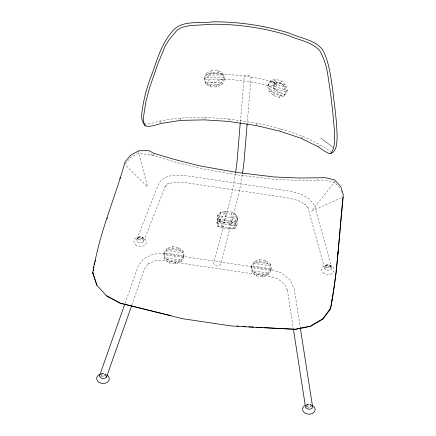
<?xml version="1.0" encoding="UTF-8"?>
<svg xmlns="http://www.w3.org/2000/svg" width="436" height="436" viewBox="0 0 436 436"><rect width="100%" height="100%" fill="white"/><g stroke="black" fill="none" stroke-linecap="round" stroke-linejoin="round"><path stroke-width="0.33" stroke-dasharray="2.18 1.64" d="M138.953 150.758L138.79 153.134L147.51 186.848L124.849 164.432M153.957 154.001L153.832 155.783L174.335 161.821L199.192 168.176L236.585 174.814L274.124 179.343L299.216 180.428L325.24 180.052L334.461 182.292L340.647 189.011M169.326 262.897L169.451 261.148L165.021 257.616L164.034 252.826L166.857 248.602L172.422 246.558L178.597 247.479L183.022 251.011L184.014 255.801L183.894 257.551L181.065 261.774L175.501 263.818L169.326 262.897L164.901 259.365L163.909 254.575L164.034 252.826L184.014 255.801L181.185 260.025L181.065 261.774L164.901 259.365L165.021 257.616L181.185 260.025L175.626 262.069L169.451 261.148M172.296 248.307L178.471 249.229L182.902 252.76L166.737 250.351L166.857 248.602L183.022 251.011L182.902 252.76L183.894 257.551L163.909 254.575L166.737 250.351L172.296 248.307L172.422 246.558M175.501 263.818L175.626 262.069M178.471 249.229L178.597 247.479M256.635 275.923L256.755 274.173L252.33 270.647L251.338 265.851L254.166 261.627L259.725 259.589L265.9 260.51L270.331 264.036L271.317 268.832L271.197 270.582L268.374 274.8L262.81 276.844L256.635 275.923L252.204 272.391L251.218 267.6L251.338 265.851L271.317 268.832L268.494 273.056L268.374 274.8L252.204 272.391L252.33 270.647L268.494 273.056L262.93 275.094L256.755 274.173M259.605 261.338L265.78 262.254L270.206 265.786L254.041 263.377L254.166 261.627L270.331 264.036L270.206 265.786L271.197 270.582L251.218 267.6L254.041 263.377L259.605 261.338L259.725 259.589M262.81 276.844L262.93 275.094M265.78 262.254L265.9 260.51M317.822 180.161L317.904 178.973M334.548 181.104L334.461 182.292L311.484 211.28L342.5 197.236M240.329 121.835L244.334 75.75C246.476 74.987 249.414 75.194 251.125 76.763L247.217 123.088M217.967 226.257L218.758 219.221L223.248 222.038L222.665 228.121L228.84 229.042L234.132 228.666L236.835 225.93L237.647 218.55L236.557 214.904L232.066 212.081L225.892 211.16L220.393 212.495L217.668 215.575L216.85 222.954L217.967 226.257L222.665 228.121L218.758 219.221L217.668 215.575L237.647 218.55L234.132 228.666L217.967 226.257L217.668 215.575M228.84 229.042L229.423 222.96L234.922 221.63L237.647 218.55L235.336 224.077L236.835 225.93L216.85 222.954L220.393 212.495L236.557 214.904L235.336 224.077L219.172 221.668L216.85 222.954M228.578 120.2L228.704 118.995C205.787 117.071 182.537 116.303 159.898 121.066C155.123 122.085 150.316 124.642 145.341 123.873M224.66 220.551L225.892 211.16L219.172 221.668L224.66 220.551L230.835 221.466L235.336 224.077M232.066 212.081L230.835 221.466L236.557 214.904M219.172 221.668L220.393 212.495M235.495 173.457L232.126 192.434L213.7 263.24L214.109 264.369L216.18 265.933L218.823 265.884L220.491 264.254L238.819 194.472L242.449 173.931M306.246 406.543L306.415 405.714L307.549 404.69M125.028 303.451L138.343 265.671L143.831 258.597L153.543 253.954L164.557 253.687L271.088 269.562L281.77 273.061L289.913 279.743L294.235 288.899L300.29 327.779M131.808 305.205L144.687 268.62L148.703 263.415L148.131 263.954L155.151 260.761L163.604 260.548L270.135 276.424L278.332 279.116L284.572 284.283L287.629 290.698L287.302 289.869L293.248 328.155M256.466 124.969L257.087 123.225C283.035 128.484 308.846 136.457 330.799 151.575M136.953 238.835L158.9 183.245C164.345 174.803 175.397 174.705 184.303 175.43L290.834 191.306L301.211 194.151L309.38 198.903L314.481 205.394L331.616 267.84M143.684 241.021L165.288 186.134L164.585 187.06L168.312 183.654L167.424 184.041L174.498 182.144L183.289 182.362L289.82 198.238L298.518 200.625L305.369 204.598L304.753 203.988L308.208 208.463L307.898 207.383L324.449 267.955M279.645 130.473L280.686 128.838M274.724 80.845L280.501 82.687L284.915 86.977L285.951 85.385L270.821 80.562L268.614 84.519L269.977 89.609L268.941 91.2L284.065 96.029L286.272 92.072L284.915 86.977L269.786 82.153L274.724 80.845L275.759 79.254L281.536 81.096L285.951 85.385L287.313 90.481L285.1 94.438L284.065 96.029L279.127 97.337L273.35 95.489L268.941 91.2L267.579 86.105L269.786 82.153L270.821 80.562L275.759 79.254M280.501 82.687L281.536 81.096M273.35 95.489L274.386 93.898L280.168 95.746L285.1 94.438L269.977 89.609L274.386 93.898M279.127 97.337L280.168 95.746M274.702 84.415L275.241 83.663M274.26 89.157L272.598 86.96C255.578 82.066 237.942 79.488 220.24 79.156L220.376 78.829C217.695 82.023 211.978 84.322 208.642 80.589L207.95 79.036L207.994 76.507C209.471 73.264 213.825 72.441 216.828 73.962C236.061 74.649 255.333 76.698 273.841 82.224L276.571 85.407L273.557 82.469L276.805 82.905A5.608 4.109 29.9 0 0 276.141 90.001L275.601 90.753A5.608 4.109 29.9 0 1 276.266 83.658L276.805 82.905C280.604 82.159 285.389 85.478 284.479 89.625L283.008 91.685M125.268 163.914L130.31 157.669L138.79 153.134L153.832 155.783L148.769 153.052M100.52 375.031L101.653 374.012M100.422 376.432C101.501 374.617 104.449 374.715 105.594 376.415M306.317 407.11C307.396 405.3 310.345 405.393 311.489 407.093M301.178 138.299L303.096 136.321M318.067 146.73L320.465 144.992M138.893 237.157L137.76 238.181L137.493 240.41L137.662 239.582C138.839 237.5 142.686 237.936 143.09 240.389L142.932 238.16L141.858 237.146M326.597 265.126L325.463 266.151L325.196 268.38L325.365 267.551C326.542 265.47 330.395 265.906 330.793 268.358L330.635 266.129L329.567 265.115M211.771 70.496L206.479 73.308L204.135 77.842L205.874 84.148L210.643 86.928L216.856 86.906L222.147 84.094L224.491 79.559L224.246 77.777L222.752 73.253L217.984 70.474L211.771 70.496L212.01 72.283L206.724 75.096L204.38 79.63L224.491 79.559L222.752 73.253L206.479 73.308L206.724 75.096L222.992 75.041L218.229 72.262L212.01 72.283M216.61 85.124L221.902 82.306L224.246 77.777L204.135 77.842L205.874 84.148L222.147 84.094L221.902 82.306L205.629 82.36L210.397 85.14L216.61 85.124L216.856 86.906M306.377 405.077L308.852 404.434L311.424 405.169M101.599 373.903L104.324 373.957L106.362 375.271M281.443 92.443L279.487 92.53L277.438 91.936M228.704 118.995L257.087 123.225M218.758 219.221L234.922 221.63L234.132 228.666L229.423 222.96L223.248 222.038M276.141 90.001L277.977 91.189M310.514 404.679L311.587 405.693M104.624 374.001L105.692 375.015M159.898 121.066L161.375 123.377M179.948 117.971L180.869 120.374M341.028 190.232L342.167 193.9M204.179 117.437L204.348 118.657M217.984 70.474L218.229 72.262M210.397 85.14L210.643 86.928M101.468 373.881A6.311 4.861 4 0 1 107.223 375.189M306.197 404.837A6.311 4.861 4 0 1 311.021 404.821M274.021 83.538L273.546 85.347L274.021 83.538M268.614 84.519L267.579 86.105L286.272 92.072L287.313 90.481L268.614 84.519M142.954 241.996C141.199 243.452 138.288 243.081 137.057 241.124A3.488 2.97 3.1 0 1 137.678 237.854C139.433 236.416 142.349 236.764 143.575 238.726A3.433 2.927 4.7 0 1 142.954 241.996M326.531 265.159L325.398 265.818A3.433 2.921 0.2 0 0 324.782 269.088C325.992 271.072 328.908 271.399 330.679 269.971A3.488 2.965 1.8 0 0 331.295 266.707L329.289 265.121L326.531 265.159M274.026 82.344L274.091 82.802L274.026 82.344M333.208 147.504L320.891 138.087L333.18 147.521M326.531 267.263A2.104 1.619 4 0 0 330.112 266.881A2.104 1.619 4 0 0 327.779 264.663A2.104 1.619 4 0 0 326.531 267.263M138.822 239.293A2.104 1.619 4 0 0 142.409 238.912A2.104 1.619 4 0 0 140.076 236.694A2.104 1.619 4 0 0 138.822 239.293M323.06 272.751A6.311 4.861 4 0 0 333.818 271.612A6.311 4.861 4 0 0 326.815 264.941A6.311 4.861 4 0 0 323.06 272.751M135.356 244.781A6.311 4.861 4 0 0 146.109 243.642A6.311 4.861 4 0 0 139.111 236.971A6.311 4.861 4 0 0 135.356 244.781M307.478 406.826A2.104 1.619 4 0 0 311.064 406.445A2.104 1.619 4 0 0 308.732 404.221A2.104 1.619 4 0 0 307.478 406.826M101.588 376.148A2.104 1.619 4 0 0 105.174 375.767A2.104 1.619 4 0 0 102.836 373.543A2.104 1.619 4 0 0 101.588 376.148"/><path stroke-width="0.65" d="M94.35 264.919C100.738 229.756 115.486 196.451 125.012 162.056L130.478 155.292L138.953 150.758L148.938 150.671L154.001 153.407L174.498 159.44L199.361 165.8L236.753 172.433L274.288 176.967L299.379 178.052L325.403 177.675L334.63 179.915L340.816 186.635L343.285 194.576C339.203 232.443 337.933 270.729 330.537 308.165L330.652 308.873L322.913 319.125L310.552 326.384L295.472 329.36L264.063 327.67M330.652 308.873L332.178 298.802M107.185 218.894L107.267 217.706M119.993 178.716L120.08 177.528M337.818 254.46L337.987 252.084M339.617 234.977L339.78 232.595M341.644 212.948L341.813 210.566M240.269 122.516L237.015 161.892L235.685 172.122M247.163 123.764L243.98 162.241L242.536 173.294M343.121 196.958L336.183 272.255L332.172 300.36M96.994 285.46L92.715 272.723L94.356 263.366M92.83 273.432L93.064 272.124M93.299 270.816L93.533 269.502M93.767 268.195L94.002 266.887M94.579 263.736L94.814 262.554M95.048 261.366L95.277 260.183M124.805 304.088L99.757 375.156A3.488 2.354 5.5 0 0 99.893 376.982C101.321 378.628 103.937 378.938 105.79 377.849A3.433 2.322 6.7 0 0 106.706 376.197M106.504 377.102L131.585 305.849M330.788 153.494C335.824 146.818 334.488 137.721 334.341 129.901C332.799 110.014 330.423 90.198 327.065 70.539C325.638 63.781 323.305 57.252 320.073 51.143C312.181 41.584 298.774 40.374 288.147 35.376A203.508 162.236 3.6 0 0 213.368 24.236L189.655 25.61L182.379 27.239L177.392 29.893L169.315 39.376L165.173 46.069L157.821 63.95L149.45 88.148L145.869 101.861L143.248 118.434L143.858 122.581L145.335 125.89L148.801 126.407L153.341 125.688L161.375 123.377L180.869 120.374L204.522 119.873L228.453 121.404L256.259 125.546L279.296 131.018L301.178 138.299L318.067 146.73L324.58 151.216L328.09 153.112L330.788 153.494L333.496 151.957C336.788 148.256 336.772 143.041 337.088 138.305C337.099 121.639 334.385 105.147 332.537 88.622C330.428 75.254 329.066 61.323 322.297 49.306C314.165 39.567 300.42 38.335 289.537 33.201A207.127 164.323 3.6 0 0 213.03 21.8C199.535 23.964 181.12 19.238 171.74 32.101C160.933 44.537 156.889 61.029 151.21 76.131C146.115 88.949 142.948 102.455 141.52 116.161C141.705 119.731 142.888 123.23 145.335 125.89M330.537 308.165L322.744 318.814L310.394 326.084L295.286 329.207L249.981 327.055L231.32 325.965L182.455 318.683L120.102 303.102L106.471 295.701M253.512 327.076L248.885 326.793M256.15 327.223L262.745 327.594M236.901 325.932L238.236 326.03M242.896 326.362L245.555 326.553M164.427 314.105L170.956 315.593M163.783 313.947L120.287 303.26L106.629 295.995L96.825 285.149L92.715 272.723M300.29 327.779L312.607 406.875A3.488 2.349 4.6 0 1 311.702 408.543C309.843 409.595 307.217 409.339 305.805 407.655A3.433 2.311 3.5 0 1 305.462 406.744L293.352 328.826M107.223 375.189A6.311 4.861 4 0 1 106.994 382.497A6.311 4.861 4 0 1 97.631 381.102A6.311 4.861 4 0 1 100.302 374.159M312.132 405.267A6.311 4.861 4 0 1 313.757 412.527A6.311 4.861 4 0 1 304.284 412.56A6.311 4.861 4 0 1 305.135 405.295"/></g></svg>
